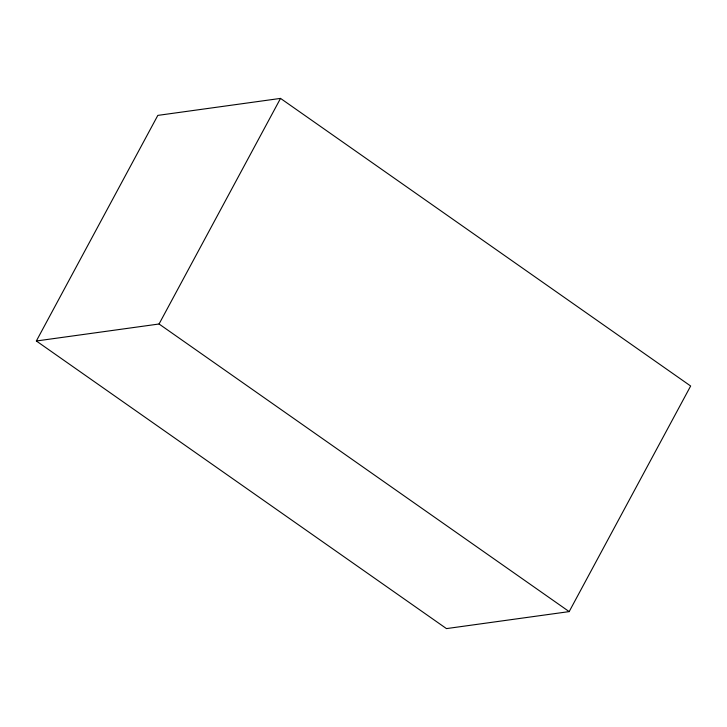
<?xml version="1.0" encoding="UTF-8"?>
<svg xmlns="http://www.w3.org/2000/svg" width="727" height="727" viewBox="0 0 727 727"><rect width="100%" height="100%" fill="white"/><g stroke="black" fill="none" stroke-linecap="round" stroke-linejoin="round"><path stroke-width="1.09" d="M36.35 340.99L157.823 115.393L280.531 98.399L690.65 386.01L569.177 611.607L446.469 628.601L36.35 340.99L159.059 323.997L569.177 611.607M159.059 323.997L280.531 98.399"/></g></svg>
